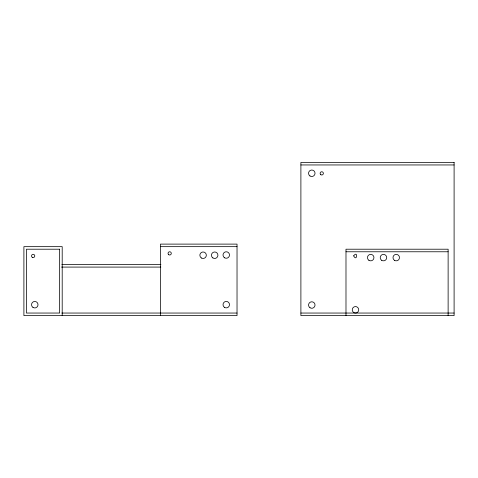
<?xml version="1.0" encoding="UTF-8"?>
<svg xmlns="http://www.w3.org/2000/svg" width="478" height="478" viewBox="0 0 478 478"><rect width="100%" height="100%" fill="white"/><g stroke="black" fill="none" stroke-linecap="round" stroke-linejoin="round"><path stroke-width="0.72" d="M300.895 164.952L454.1 164.952M160.423 246.66L237.028 246.66M345.988 251.769L448.125 251.769M61.883 264.537L160.937 264.537M61.543 267.088L160.835 267.088M61.883 313.048L237.028 313.048M300.895 313.048L454.1 313.048M448.125 315.605L448.125 249.211L345.988 249.211L345.988 315.605M160.423 315.605L160.423 244.109L237.028 244.109L237.028 315.605L23.9 315.605L23.9 246.66L62.2 246.66L62.2 315.605M353.654 255.879C357.156 262.398 358.07 249.875 353.654 255.879M454.1 162.395L300.895 162.395L300.895 315.605L454.1 315.605L454.1 162.395M59.648 249.211L26.451 249.211L26.451 313.048L59.648 313.048L59.648 249.211M32.976 307.396A3.244 3.244 0 0 0 38.013 304.91A3.244 3.244 0 0 0 33.34 301.791A3.244 3.244 0 0 0 32.976 307.396M32.247 257.289A1.619 1.619 0 0 0 34.769 256.047A1.619 1.619 0 0 0 32.432 254.487A1.619 1.619 0 0 0 32.247 257.289M224.642 257.821A3.244 3.244 0 0 0 229.506 255.013A3.244 3.244 0 0 0 224.642 252.199A3.244 3.244 0 0 0 224.642 257.821M212.877 257.917A3.244 3.244 0 0 0 217.914 255.431A3.244 3.244 0 0 0 213.242 252.312A3.244 3.244 0 0 0 212.877 257.917M168.776 254.738A1.619 1.619 0 0 0 171.291 253.495A1.619 1.619 0 0 0 168.955 251.936A1.619 1.619 0 0 0 168.776 254.738M224.642 307.462A3.244 3.244 0 0 0 229.506 304.653A3.244 3.244 0 0 0 224.642 301.845A3.244 3.244 0 0 0 224.642 307.462M201.477 258.03A3.244 3.244 0 0 0 206.341 255.222A3.244 3.244 0 0 0 201.477 252.414A3.244 3.244 0 0 0 201.477 258.03M309.989 307.73A3.244 3.244 0 0 0 315.026 305.245A3.244 3.244 0 0 0 310.353 302.126A3.244 3.244 0 0 0 309.989 307.73M309.989 175.97A3.244 3.244 0 0 0 315.026 173.484A3.244 3.244 0 0 0 310.353 170.365A3.244 3.244 0 0 0 309.989 175.97M320.852 174.727A1.619 1.619 0 0 0 323.367 173.484A1.619 1.619 0 0 0 321.037 171.925A1.619 1.619 0 0 0 320.852 174.727M353.69 312.504A3.244 3.244 0 0 0 358.727 310.019A3.244 3.244 0 0 0 354.061 306.9A3.244 3.244 0 0 0 353.69 312.504M368.902 260.301A3.244 3.244 0 0 0 373.939 257.815A3.244 3.244 0 0 0 369.267 254.696A3.244 3.244 0 0 0 368.902 260.301M381.665 260.301A3.244 3.244 0 0 0 386.702 257.815A3.244 3.244 0 0 0 382.036 254.696A3.244 3.244 0 0 0 381.665 260.301M394.434 260.301A3.244 3.244 0 0 0 399.471 257.815A3.244 3.244 0 0 0 394.804 254.696A3.244 3.244 0 0 0 394.434 260.301"/></g></svg>
